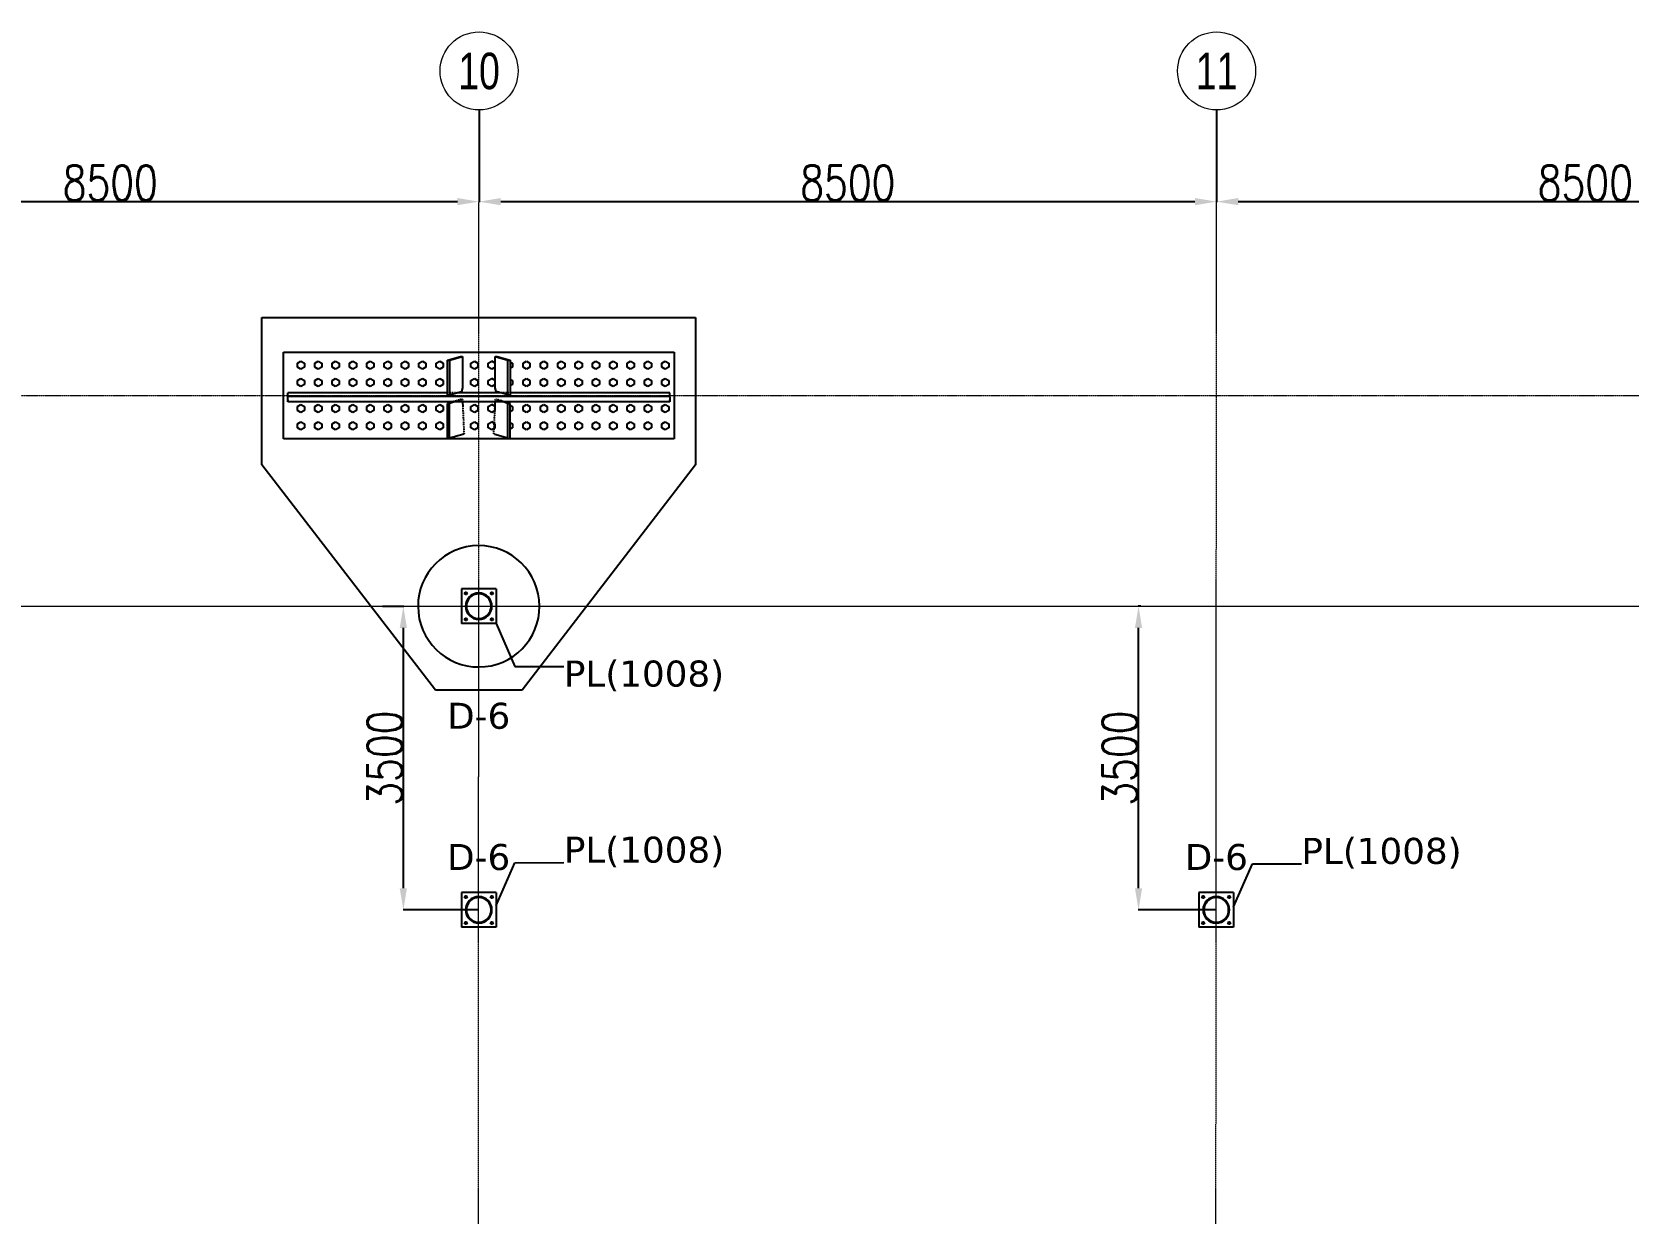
# Model space of a CAD drawing. Header units: millimetres. Extents: x 1541 to 289025, y -12015 to 47026.
# Drawn here: x 226915 to 245311, y 33411 to 47026 of the extents above; entities that cross this region are included whole.
import ezdxf
from ezdxf.enums import TextEntityAlignment as Align

# ---------------------------------------------------------------- set-up
doc = ezdxf.new("R2010")
doc.units = ezdxf.units.MM
doc.header["$LTSCALE"] = 0.1
doc.linetypes.add('DXK_LINE_DOT2', pattern=[3.9198, 1.9599, -1.9599])
doc.linetypes.add('Grid Line', pattern=[3.33375, 1.905, -0.47625, 0.47625, -0.47625])
doc.layers.get('0').update_dxf_attribs({"color": 255})
for name, color, linetype in [('COTAS', 8, 'Continuous'), ('PLATINAS', 5, 'Continuous'), ('TEXTO GENERAL', 3, 'Continuous')]:
    doc.layers.add(name, color=color, linetype=linetype)
doc.layers.add('E_EJES', color=8, linetype='Continuous', lineweight=9)
doc.layers.add('E_EJES-1', color=8, linetype='Grid Line', lineweight=9)
doc.styles.add('CNI_COTAS', font='romans.shx', dxfattribs={"width": 0.8})
doc.styles.add('Swis721 LtCn BT_1', font='swisscl.ttf', dxfattribs={"height": 0.42})
doc.styles.add('TEXTO GENERAL', font='verdana.ttf', dxfattribs={"height": 0.9})
doc.dimstyles.new('1.3', dxfattribs={"dimscale": 0, "dimtxt": 50, "dimasz": 30, "dimexe": 4, "dimexo": 4, "dimgap": 9, "dimtad": 1, "dimdec": 0, "dimzin": 4, "dimdsep": 46, "dimtxsty": 'CNI_COTAS', "dimcen": 0, "dimclrd": 256, "dimclrt": 3, "dimadec": 0, "dimazin": 0, "dimtfac": 1, "dimtdec": 0, "dimtmove": 2, "dimatfit": 0, "dimfxl": 0.05, "dimtolj": 1, "dimtzin": 0, "dimarcsym": 0})
doc.dimstyles.new('1.5', dxfattribs={"dimscale": 0, "dimtxt": 400, "dimasz": 250, "dimexe": 4, "dimexo": 4, "dimgap": 15, "dimtad": 1, "dimdec": 0, "dimzin": 4, "dimdsep": 46, "dimtxsty": 'CNI_COTAS', "dimcen": 0, "dimclrd": 256, "dimclrt": 3, "dimadec": 0, "dimazin": 0, "dimtfac": 1, "dimtdec": 0, "dimtmove": 2, "dimatfit": 0, "dimfxl": 0.05, "dimtolj": 1, "dimtzin": 0, "dimarcsym": 0})

# ---------------------------------------------------------------- blocks, each defined once
blk = doc.blocks.new('Grid - CNI_NOMBRE EJES-372759-_26_00m_LOC COLUMNAS Y MUROS PISO 7')
at = {"layer": 'E_EJES'}
blk.add_circle((0, 0), 0.003, dxfattribs=at)
blk = doc.blocks.new('*D844')
at = {"layer": 'COTAS', "color": 0, "lineweight": -2, "transparency": 16777216}
for p, q in [((223568, 46122), (223568, 45065)), ((232068, 46122), (232068, 45065))]:
    blk.add_line(p, q, dxfattribs=at)
at = {"layer": 'COTAS', "lineweight": -2, "transparency": 16777216}
blk.add_line((223818, 45069), (231818, 45069), dxfattribs=at)
at = {"layer": 'COTAS', "transparency": 16777216}
for points in [[(223818, 45111), (223818, 45028), (223568, 45069)], [(231818, 45111), (231818, 45028), (232068, 45069)]]:
    blk.add_solid(points, dxfattribs=at)
at = {"layer": 'Defpoints', "color": 0, "transparency": 16777216}
for p in [(223568, 46126), (232068, 46126), (232068, 45069)]:
    blk.add_point(p, dxfattribs=at)
at = {"layer": 'COTAS', "color": 3, "transparency": 16777216, "insert": (227818, 45284), "char_height": 400, "attachment_point": 5, "style": 'CNI_COTAS'}
blk.add_mtext('\\A1;8500', dxfattribs=at)
blk = doc.blocks.new('*D845')
at = {"layer": 'COTAS', "color": 0, "lineweight": -2, "transparency": 16777216}
for p, q in [((232068, 46122), (232068, 45065)), ((240568, 46122), (240568, 45065))]:
    blk.add_line(p, q, dxfattribs=at)
at = {"layer": 'COTAS', "lineweight": -2, "transparency": 16777216}
blk.add_line((232318, 45069), (240318, 45069), dxfattribs=at)
at = {"layer": 'COTAS', "transparency": 16777216}
for points in [[(232318, 45111), (232318, 45028), (232068, 45069)], [(240318, 45111), (240318, 45028), (240568, 45069)]]:
    blk.add_solid(points, dxfattribs=at)
at = {"layer": 'Defpoints', "color": 0, "transparency": 16777216}
for p in [(232068, 46126), (240568, 46126), (240568, 45069)]:
    blk.add_point(p, dxfattribs=at)
at = {"layer": 'COTAS', "color": 3, "transparency": 16777216, "insert": (236318, 45284), "char_height": 400, "attachment_point": 5, "style": 'CNI_COTAS'}
blk.add_mtext('\\A1;8500', dxfattribs=at)
blk = doc.blocks.new('*D846')
at = {"layer": 'COTAS', "color": 0, "lineweight": -2, "transparency": 16777216}
for p, q in [((240568, 46122), (240568, 45065)), ((249068, 46117), (249068, 45065))]:
    blk.add_line(p, q, dxfattribs=at)
at = {"layer": 'COTAS', "lineweight": -2, "transparency": 16777216}
blk.add_line((240818, 45069), (248818, 45069), dxfattribs=at)
at = {"layer": 'COTAS', "transparency": 16777216}
for points in [[(240818, 45111), (240818, 45028), (240568, 45069)], [(248818, 45111), (248818, 45028), (249068, 45069)]]:
    blk.add_solid(points, dxfattribs=at)
at = {"layer": 'Defpoints', "color": 0, "transparency": 16777216}
for p in [(240568, 46126), (249068, 46121), (249068, 45069)]:
    blk.add_point(p, dxfattribs=at)
at = {"layer": 'COTAS', "color": 3, "transparency": 16777216, "insert": (244818, 45284), "char_height": 400, "attachment_point": 5, "style": 'CNI_COTAS'}
blk.add_mtext('\\A1;8500', dxfattribs=at)
blk = doc.blocks.new('*D836')
at = {"layer": 'COTAS', "color": 0, "lineweight": -2, "transparency": 16777216}
for p, q in [((230955, 40405), (231200, 40405)), ((231488, 36905), (231192, 36905))]:
    blk.add_line(p, q, dxfattribs=at)
at = {"layer": 'COTAS', "lineweight": -2, "transparency": 16777216}
blk.add_line((231196, 37155), (231196, 40155), dxfattribs=at)
at = {"layer": 'COTAS', "transparency": 16777216}
for points in [[(231154, 40155), (231237, 40155), (231196, 40405)], [(231154, 37155), (231237, 37155), (231196, 36905)]]:
    blk.add_solid(points, dxfattribs=at)
at = {"layer": 'Defpoints', "color": 0, "transparency": 16777216}
for p in [(230951, 40405), (231196, 40405), (231492, 36905)]:
    blk.add_point(p, dxfattribs=at)
at = {"layer": 'COTAS', "color": 3, "transparency": 16777216, "insert": (230981, 38655), "char_height": 400, "attachment_point": 5, "rotation": 90, "style": 'CNI_COTAS'}
blk.add_mtext('\\A1;3500', dxfattribs=at)
blk = doc.blocks.new('*D860')
at = {"layer": 'COTAS', "color": 0, "lineweight": -2, "transparency": 16777216}
for p, q in [((239696, 40405), (239665, 40405)), ((239696, 36905), (239665, 36905))]:
    blk.add_line(p, q, dxfattribs=at)
at = {"layer": 'COTAS', "lineweight": -2, "transparency": 16777216}
blk.add_line((239669, 37155), (239669, 40155), dxfattribs=at)
at = {"layer": 'COTAS', "transparency": 16777216}
for points in [[(239627, 40155), (239710, 40155), (239669, 40405)], [(239627, 37155), (239710, 37155), (239669, 36905)]]:
    blk.add_solid(points, dxfattribs=at)
at = {"layer": 'Defpoints', "color": 0, "transparency": 16777216}
for p in [(239669, 40405), (239700, 40405), (239700, 36905)]:
    blk.add_point(p, dxfattribs=at)
at = {"layer": 'COTAS', "color": 3, "transparency": 16777216, "insert": (239454, 38655), "char_height": 400, "attachment_point": 5, "rotation": 90, "style": 'CNI_COTAS'}
blk.add_mtext('\\A1;3500', dxfattribs=at)

msp = doc.modelspace()

# ---------------------------------------------------------------- linework, layer by layer
at = {"color": 8, "linetype": 'Continuous'}
for p, q in [((229565.1, 42035.4), (229565.1, 43735.4)), ((229565.1, 43735.4), (234564.7, 43735.4)), ((234564.7, 43735.4), (234564.7, 42035.4)), ((229815.1, 42335.4), (229815.1, 43335.4)), ((229815.1, 43335.4), (234315.1, 43335.4)), ((229975.1, 43208.5), (230015.1, 43231.6)), ((230015.1, 43231.6), (230055.1, 43208.5)), ((230175.1, 43208.5), (230215.1, 43231.6)), ((230215.1, 43231.6), (230255.1, 43208.5)), ((230375.1, 43208.5), (230415.1, 43231.6)), ((230415.1, 43231.6), (230455.1, 43208.5)), ((230575.1, 43208.5), (230615.1, 43231.6)), ((230615.1, 43231.6), (230655.1, 43208.5)), ((230775.1, 43208.5), (230815.1, 43231.6)), ((230815.1, 43231.6), (230855.1, 43208.5)), ((230975.1, 43208.5), (231015.1, 43231.6)), ((231015.1, 43231.6), (231055.1, 43208.5)), ((231175.1, 43208.5), (231215.1, 43231.6)), ((231215.1, 43231.6), (231255.1, 43208.5)), ((231375.1, 43208.5), (231415.1, 43231.6)), ((231415.1, 43231.6), (231455.1, 43208.5)), ((231575.1, 43208.5), (231615.1, 43231.6)), ((231615.1, 43231.6), (231655.1, 43208.5)), ((231702.8, 43240.3), (231852.9, 43284.1)), ((231702.8, 43240.3), (231728.9, 43240.9)), ((231702.9, 42839.8), (231702.8, 43240.3)), ((231728.9, 43240.9), (231876.8, 43284.1)), ((231728.9, 43240.9), (231729, 42840.5)), ((231852.9, 43284.1), (231876.8, 43284.1)), ((231876.8, 43284.1), (231877.5, 42924.1)), ((231975.1, 43208.5), (232015.1, 43231.6)), ((232015.1, 43231.6), (232055.1, 43208.5)), ((232175.1, 43208.5), (232215.1, 43231.6)), ((232255.1, 43208.5), (232215.1, 43231.6)), ((232252.3, 42924.1), (232253.1, 43284.1)), ((232253.1, 43284.1), (232277, 43284.1)), ((232253.1, 43284.1), (232401, 43240.9)), ((232277, 43284.1), (232427.1, 43240.3)), ((232400.9, 42840.5), (232401, 43240.9)), ((232401, 43240.9), (232427.1, 43240.3)), ((232427.1, 43240.3), (232427, 42839.8)), ((232575.1, 43208.5), (232615.1, 43231.6)), ((232615.1, 43231.6), (232655.1, 43208.5)), ((232775.1, 43208.5), (232815.1, 43231.6)), ((232815.1, 43231.6), (232855.1, 43208.5)), ((232975.1, 43208.5), (233015.1, 43231.6)), ((233015.1, 43231.6), (233055.1, 43208.5)), ((233175.1, 43208.5), (233215.1, 43231.6)), ((233215.1, 43231.6), (233255.1, 43208.5)), ((233375.1, 43208.5), (233415.1, 43231.6)), ((233415.1, 43231.6), (233455.1, 43208.5)), ((233575.1, 43208.5), (233615.1, 43231.6)), ((233615.1, 43231.6), (233655.1, 43208.5)), ((233775.1, 43208.5), (233815.1, 43231.6)), ((233815.1, 43231.6), (233855.1, 43208.5)), ((233975.1, 43208.5), (234015.1, 43231.6)), ((234015.1, 43231.6), (234055.1, 43208.5)), ((234175.1, 43208.5), (234215.1, 43231.6)), ((234215.1, 43231.6), (234255.1, 43208.5)), ((234315.1, 43335.4), (234315.1, 42335.4)), ((229975.1, 43162.3), (229975.1, 43208.5)), ((230015.1, 43139.2), (229975.1, 43162.3)), ((230055.1, 43162.3), (230015.1, 43139.2)), ((230055.1, 43208.5), (230055.1, 43162.3)), ((230175.1, 43162.3), (230175.1, 43208.5)), ((230215.1, 43139.2), (230175.1, 43162.3)), ((230255.1, 43162.3), (230215.1, 43139.2)), ((230255.1, 43208.5), (230255.1, 43162.3)), ((230375.1, 43162.3), (230375.1, 43208.5)), ((230415.1, 43139.2), (230375.1, 43162.3)), ((230455.1, 43162.3), (230415.1, 43139.2)), ((230455.1, 43208.5), (230455.1, 43162.3)), ((230575.1, 43162.3), (230575.1, 43208.5)), ((230615.1, 43139.2), (230575.1, 43162.3)), ((230655.1, 43162.3), (230615.1, 43139.2)), ((230655.1, 43208.5), (230655.1, 43162.3)), ((230775.1, 43162.3), (230775.1, 43208.5)), ((230815.1, 43139.2), (230775.1, 43162.3)), ((230855.1, 43162.3), (230815.1, 43139.2)), ((230855.1, 43208.5), (230855.1, 43162.3)), ((230975.1, 43162.3), (230975.1, 43208.5)), ((231015.1, 43139.2), (230975.1, 43162.3)), ((231055.1, 43162.3), (231015.1, 43139.2)), ((231055.1, 43208.5), (231055.1, 43162.3)), ((231175.1, 43162.3), (231175.1, 43208.5)), ((231215.1, 43139.2), (231175.1, 43162.3)), ((231255.1, 43162.3), (231215.1, 43139.2)), ((231255.1, 43208.5), (231255.1, 43162.3)), ((231375.1, 43162.3), (231375.1, 43208.5)), ((231415.1, 43139.2), (231375.1, 43162.3)), ((231455.1, 43162.3), (231415.1, 43139.2)), ((231455.1, 43208.5), (231455.1, 43162.3)), ((231575.1, 43162.3), (231575.1, 43208.5)), ((231615.1, 43139.2), (231575.1, 43162.3)), ((231655.1, 43162.3), (231615.1, 43139.2)), ((231655.1, 43208.5), (231655.1, 43162.3)), ((231975.1, 43162.3), (231975.1, 43208.5)), ((232015.1, 43139.2), (231975.1, 43162.3)), ((232055.1, 43162.3), (232015.1, 43139.2)), ((232055.1, 43208.5), (232055.1, 43162.3)), ((232175.1, 43162.3), (232175.1, 43208.5)), ((232215.1, 43139.2), (232175.1, 43162.3)), ((232255.1, 43162.3), (232215.1, 43139.2)), ((232255.1, 43162.3), (232255.1, 43208.5)), ((232427.1, 43224.7), (232455.1, 43208.5)), ((232455.1, 43162.3), (232427.1, 43146.1)), ((232455.1, 43208.5), (232455.1, 43162.3)), ((232575.1, 43162.3), (232575.1, 43208.5)), ((232615.1, 43139.2), (232575.1, 43162.3)), ((232655.1, 43162.3), (232615.1, 43139.2)), ((232655.1, 43208.5), (232655.1, 43162.3)), ((232775.1, 43162.3), (232775.1, 43208.5)), ((232815.1, 43139.2), (232775.1, 43162.3)), ((232855.1, 43162.3), (232815.1, 43139.2)), ((232855.1, 43208.5), (232855.1, 43162.3)), ((232975.1, 43162.3), (232975.1, 43208.5)), ((233015.1, 43139.2), (232975.1, 43162.3)), ((233055.1, 43162.3), (233015.1, 43139.2)), ((233055.1, 43208.5), (233055.1, 43162.3)), ((233175.1, 43162.3), (233175.1, 43208.5)), ((233215.1, 43139.2), (233175.1, 43162.3)), ((233255.1, 43162.3), (233215.1, 43139.2)), ((233255.1, 43208.5), (233255.1, 43162.3)), ((233375.1, 43162.3), (233375.1, 43208.5)), ((233415.1, 43139.2), (233375.1, 43162.3)), ((233455.1, 43162.3), (233415.1, 43139.2)), ((233455.1, 43208.5), (233455.1, 43162.3)), ((233575.1, 43162.3), (233575.1, 43208.5)), ((233615.1, 43139.2), (233575.1, 43162.3)), ((233655.1, 43162.3), (233615.1, 43139.2)), ((233655.1, 43208.5), (233655.1, 43162.3)), ((233775.1, 43162.3), (233775.1, 43208.5)), ((233815.1, 43139.2), (233775.1, 43162.3)), ((233855.1, 43162.3), (233815.1, 43139.2)), ((233855.1, 43208.5), (233855.1, 43162.3)), ((233975.1, 43162.3), (233975.1, 43208.5)), ((234015.1, 43139.2), (233975.1, 43162.3)), ((234055.1, 43162.3), (234015.1, 43139.2)), ((234055.1, 43208.5), (234055.1, 43162.3)), ((234175.1, 43162.3), (234175.1, 43208.5)), ((234215.1, 43139.2), (234175.1, 43162.3)), ((234255.1, 43162.3), (234215.1, 43139.2)), ((234255.1, 43208.5), (234255.1, 43162.3)), ((229865.1, 42824.1), (229865.1, 42867.3)), ((231702.9, 42867.3), (229865.1, 42867.3)), ((229975.1, 43008.5), (230015.1, 43031.6)), ((229975.1, 42962.3), (229975.1, 43008.5)), ((230015.1, 42939.2), (229975.1, 42962.3)), ((230015.1, 43031.6), (230055.1, 43008.5)), ((230055.1, 42962.3), (230015.1, 42939.2)), ((230055.1, 43008.5), (230055.1, 42962.3)), ((230175.1, 43008.5), (230215.1, 43031.6)), ((230175.1, 42962.3), (230175.1, 43008.5)), ((230215.1, 42939.2), (230175.1, 42962.3)), ((230215.1, 43031.6), (230255.1, 43008.5)), ((230255.1, 42962.3), (230215.1, 42939.2)), ((230255.1, 43008.5), (230255.1, 42962.3)), ((230375.1, 43008.5), (230415.1, 43031.6)), ((230375.1, 42962.3), (230375.1, 43008.5)), ((230415.1, 42939.2), (230375.1, 42962.3)), ((230415.1, 43031.6), (230455.1, 43008.5)), ((230455.1, 42962.3), (230415.1, 42939.2)), ((230455.1, 43008.5), (230455.1, 42962.3)), ((230575.1, 43008.5), (230615.1, 43031.6)), ((230575.1, 42962.3), (230575.1, 43008.5)), ((230615.1, 42939.2), (230575.1, 42962.3)), ((230615.1, 43031.6), (230655.1, 43008.5)), ((230655.1, 42962.3), (230615.1, 42939.2)), ((230655.1, 43008.5), (230655.1, 42962.3)), ((230775.1, 43008.5), (230815.1, 43031.6)), ((230775.1, 42962.3), (230775.1, 43008.5)), ((230815.1, 42939.2), (230775.1, 42962.3)), ((230815.1, 43031.6), (230855.1, 43008.5)), ((230855.1, 42962.3), (230815.1, 42939.2)), ((230855.1, 43008.5), (230855.1, 42962.3)), ((230975.1, 43008.5), (231015.1, 43031.6)), ((230975.1, 42962.3), (230975.1, 43008.5)), ((231015.1, 42939.2), (230975.1, 42962.3)), ((231015.1, 43031.6), (231055.1, 43008.5)), ((231055.1, 42962.3), (231015.1, 42939.2)), ((231055.1, 43008.5), (231055.1, 42962.3)), ((231175.1, 43008.5), (231215.1, 43031.6)), ((231175.1, 42962.3), (231175.1, 43008.5)), ((231215.1, 42939.2), (231175.1, 42962.3)), ((231215.1, 43031.6), (231255.1, 43008.5)), ((231255.1, 42962.3), (231215.1, 42939.2)), ((231255.1, 43008.5), (231255.1, 42962.3)), ((231375.1, 43008.5), (231415.1, 43031.6)), ((231375.1, 42962.3), (231375.1, 43008.5)), ((231415.1, 42939.2), (231375.1, 42962.3)), ((231415.1, 43031.6), (231455.1, 43008.5)), ((231455.1, 42962.3), (231415.1, 42939.2)), ((231455.1, 43008.5), (231455.1, 42962.3)), ((231575.1, 43008.5), (231615.1, 43031.6)), ((231575.1, 42962.3), (231575.1, 43008.5)), ((231615.1, 42939.2), (231575.1, 42962.3)), ((231615.1, 43031.6), (231655.1, 43008.5)), ((231655.1, 42962.3), (231615.1, 42939.2)), ((231655.1, 43008.5), (231655.1, 42962.3)), ((231729, 42840.5), (231866.1, 42880.7)), ((232309.5, 42867.3), (231820.4, 42867.3)), ((231877.5, 42924.1), (231866.1, 42880.7)), ((231975.1, 43008.5), (232015.1, 43031.6)), ((231975.1, 42962.3), (231975.1, 43008.5)), ((232015.1, 42939.2), (231975.1, 42962.3)), ((232015.1, 43031.6), (232055.1, 43008.5)), ((232055.1, 42962.3), (232015.1, 42939.2)), ((232055.1, 43008.5), (232055.1, 42962.3)), ((232175.1, 43008.5), (232215.1, 43031.6)), ((232175.1, 42962.3), (232175.1, 43008.5)), ((232215.1, 42939.2), (232175.1, 42962.3)), ((232255.1, 43008.5), (232215.1, 43031.6)), ((232255.1, 42962.3), (232215.1, 42939.2)), ((232263.8, 42880.7), (232252.3, 42924.1)), ((232255.1, 42962.3), (232255.1, 43008.5)), ((232400.9, 42840.5), (232263.8, 42880.7)), ((232427, 43024.7), (232455.1, 43008.5)), ((232455.1, 42962.3), (232427, 42946.1)), ((234265.1, 42867.3), (232427, 42867.3)), ((232455.1, 43008.5), (232455.1, 42962.3)), ((232575.1, 43008.5), (232615.1, 43031.6)), ((232575.1, 42962.3), (232575.1, 43008.5)), ((232615.1, 42939.2), (232575.1, 42962.3)), ((232615.1, 43031.6), (232655.1, 43008.5)), ((232655.1, 42962.3), (232615.1, 42939.2)), ((232655.1, 43008.5), (232655.1, 42962.3)), ((232775.1, 43008.5), (232815.1, 43031.6)), ((232775.1, 42962.3), (232775.1, 43008.5)), ((232815.1, 42939.2), (232775.1, 42962.3)), ((232815.1, 43031.6), (232855.1, 43008.5)), ((232855.1, 42962.3), (232815.1, 42939.2)), ((232855.1, 43008.5), (232855.1, 42962.3)), ((232975.1, 43008.5), (233015.1, 43031.6)), ((232975.1, 42962.3), (232975.1, 43008.5)), ((233015.1, 42939.2), (232975.1, 42962.3)), ((233015.1, 43031.6), (233055.1, 43008.5)), ((233055.1, 42962.3), (233015.1, 42939.2)), ((233055.1, 43008.5), (233055.1, 42962.3)), ((233175.1, 43008.5), (233215.1, 43031.6)), ((233175.1, 42962.3), (233175.1, 43008.5)), ((233215.1, 42939.2), (233175.1, 42962.3)), ((233215.1, 43031.6), (233255.1, 43008.5)), ((233255.1, 42962.3), (233215.1, 42939.2)), ((233255.1, 43008.5), (233255.1, 42962.3)), ((233375.1, 43008.5), (233415.1, 43031.6)), ((233375.1, 42962.3), (233375.1, 43008.5)), ((233415.1, 42939.2), (233375.1, 42962.3)), ((233415.1, 43031.6), (233455.1, 43008.5)), ((233455.1, 42962.3), (233415.1, 42939.2)), ((233455.1, 43008.5), (233455.1, 42962.3)), ((233575.1, 43008.5), (233615.1, 43031.6)), ((233575.1, 42962.3), (233575.1, 43008.5)), ((233615.1, 42939.2), (233575.1, 42962.3)), ((233615.1, 43031.6), (233655.1, 43008.5)), ((233655.1, 42962.3), (233615.1, 42939.2)), ((233655.1, 43008.5), (233655.1, 42962.3)), ((233775.1, 43008.5), (233815.1, 43031.6)), ((233775.1, 42962.3), (233775.1, 43008.5)), ((233815.1, 42939.2), (233775.1, 42962.3)), ((233815.1, 43031.6), (233855.1, 43008.5)), ((233855.1, 42962.3), (233815.1, 42939.2)), ((233855.1, 43008.5), (233855.1, 42962.3)), ((233975.1, 43008.5), (234015.1, 43031.6)), ((233975.1, 42962.3), (233975.1, 43008.5)), ((234015.1, 42939.2), (233975.1, 42962.3)), ((234015.1, 43031.6), (234055.1, 43008.5)), ((234055.1, 42962.3), (234015.1, 42939.2)), ((234055.1, 43008.5), (234055.1, 42962.3)), ((234175.1, 43008.5), (234215.1, 43031.6)), ((234175.1, 42962.3), (234175.1, 43008.5)), ((234215.1, 42939.2), (234175.1, 42962.3)), ((234215.1, 43031.6), (234255.1, 43008.5)), ((234255.1, 42962.3), (234215.1, 42939.2)), ((234255.1, 43008.5), (234255.1, 42962.3)), ((234265.1, 42824.1), (234265.1, 42867.3)), ((229865.1, 42813.7), (229865.1, 42824.1)), ((234265.1, 42824.1), (229865.1, 42824.1)), ((229865.1, 42760.3), (229865.1, 42813.7)), ((229867.5, 42759.9), (229865.1, 42813.7)), ((229867.5, 42759.9), (229865.1, 42760.3)), ((234262.8, 42759.9), (229867.5, 42759.9)), ((229975.1, 42708.5), (230015.1, 42731.6)), ((229975.1, 42662.3), (229975.1, 42708.5)), ((230015.1, 42731.6), (230055.1, 42708.5)), ((230055.1, 42708.5), (230055.1, 42662.3)), ((230175.1, 42708.5), (230215.1, 42731.6)), ((230175.1, 42662.3), (230175.1, 42708.5)), ((230215.1, 42731.6), (230255.1, 42708.5)), ((230255.1, 42708.5), (230255.1, 42662.3)), ((230375.1, 42708.5), (230415.1, 42731.6)), ((230375.1, 42662.3), (230375.1, 42708.5)), ((230415.1, 42731.6), (230455.1, 42708.5)), ((230455.1, 42708.5), (230455.1, 42662.3)), ((230575.1, 42708.5), (230615.1, 42731.6)), ((230575.1, 42662.3), (230575.1, 42708.5)), ((230615.1, 42731.6), (230655.1, 42708.5)), ((230655.1, 42708.5), (230655.1, 42662.3)), ((230775.1, 42708.5), (230815.1, 42731.6)), ((230775.1, 42662.3), (230775.1, 42708.5)), ((230815.1, 42731.6), (230855.1, 42708.5)), ((230855.1, 42708.5), (230855.1, 42662.3)), ((230975.1, 42708.5), (231015.1, 42731.6)), ((230975.1, 42662.3), (230975.1, 42708.5)), ((231015.1, 42731.6), (231055.1, 42708.5)), ((231055.1, 42708.5), (231055.1, 42662.3)), ((231175.1, 42708.5), (231215.1, 42731.6)), ((231175.1, 42662.3), (231175.1, 42708.5)), ((231215.1, 42731.6), (231255.1, 42708.5)), ((231255.1, 42708.5), (231255.1, 42662.3)), ((231375.1, 42708.5), (231415.1, 42731.6)), ((231375.1, 42662.3), (231375.1, 42708.5)), ((231415.1, 42731.6), (231455.1, 42708.5)), ((231455.1, 42708.5), (231455.1, 42662.3)), ((231575.1, 42708.5), (231615.1, 42731.6)), ((231575.1, 42662.3), (231575.1, 42708.5)), ((231615.1, 42731.6), (231655.1, 42708.5)), ((231655.1, 42708.5), (231655.1, 42662.3)), ((231729, 42840.5), (231702.9, 42839.8)), ((231761.5, 42759.9), (231702.9, 42742.4)), ((231702.9, 42742.4), (231729, 42743)), ((231702.9, 42340.9), (231702.9, 42742.4)), ((231785.4, 42759.9), (231729, 42743)), ((231729, 42341.5), (231729, 42743)), ((231878.1, 42759.9), (231880.8, 42702.2)), ((231975.1, 42708.5), (232015.1, 42731.6)), ((231975.1, 42662.3), (231975.1, 42708.5)), ((232015.1, 42731.6), (232055.1, 42708.5)), ((232055.1, 42708.5), (232055.1, 42662.3)), ((232175.1, 42708.5), (232215.1, 42731.6)), ((232175.1, 42662.3), (232175.1, 42708.5)), ((232255.1, 42708.5), (232215.1, 42731.6)), ((232251.8, 42759.9), (232249.1, 42702.2)), ((232255.1, 42662.3), (232255.1, 42708.5)), ((232400.8, 42743), (232344.5, 42759.9)), ((232427, 42742.4), (232368.4, 42759.9)), ((232400.8, 42341.5), (232400.8, 42743)), ((232400.8, 42743), (232427, 42742.4)), ((232427, 42839.8), (232400.9, 42840.5)), ((232427, 42340.9), (232427, 42742.4)), ((232427, 42724.8), (232455.1, 42708.5)), ((232455.1, 42708.5), (232455.1, 42662.3)), ((232575.1, 42708.5), (232615.1, 42731.6)), ((232575.1, 42662.3), (232575.1, 42708.5)), ((232615.1, 42731.6), (232655.1, 42708.5)), ((232655.1, 42708.5), (232655.1, 42662.3)), ((232775.1, 42708.5), (232815.1, 42731.6)), ((232775.1, 42662.3), (232775.1, 42708.5)), ((232815.1, 42731.6), (232855.1, 42708.5)), ((232855.1, 42708.5), (232855.1, 42662.3)), ((232975.1, 42708.5), (233015.1, 42731.6)), ((232975.1, 42662.3), (232975.1, 42708.5)), ((233015.1, 42731.6), (233055.1, 42708.5)), ((233055.1, 42708.5), (233055.1, 42662.3)), ((233175.1, 42708.5), (233215.1, 42731.6)), ((233175.1, 42662.3), (233175.1, 42708.5)), ((233215.1, 42731.6), (233255.1, 42708.5)), ((233255.1, 42708.5), (233255.1, 42662.3)), ((233375.1, 42708.5), (233415.1, 42731.6)), ((233375.1, 42662.3), (233375.1, 42708.5)), ((233415.1, 42731.6), (233455.1, 42708.5)), ((233455.1, 42708.5), (233455.1, 42662.3)), ((233575.1, 42708.5), (233615.1, 42731.6)), ((233575.1, 42662.3), (233575.1, 42708.5)), ((233615.1, 42731.6), (233655.1, 42708.5)), ((233655.1, 42708.5), (233655.1, 42662.3)), ((233775.1, 42708.5), (233815.1, 42731.6)), ((233775.1, 42662.3), (233775.1, 42708.5)), ((233815.1, 42731.6), (233855.1, 42708.5)), ((233855.1, 42708.5), (233855.1, 42662.3)), ((233975.1, 42708.5), (234015.1, 42731.6)), ((233975.1, 42662.3), (233975.1, 42708.5)), ((234015.1, 42731.6), (234055.1, 42708.5)), ((234055.1, 42708.5), (234055.1, 42662.3)), ((234175.1, 42708.5), (234215.1, 42731.6)), ((234175.1, 42662.3), (234175.1, 42708.5)), ((234215.1, 42731.6), (234255.1, 42708.5)), ((234255.1, 42708.5), (234255.1, 42662.3)), ((234265.1, 42813.7), (234262.8, 42759.9)), ((234265.1, 42760.3), (234262.8, 42759.9)), ((234265.1, 42813.7), (234265.1, 42824.1)), ((234265.1, 42813.7), (234265.1, 42760.3)), ((230015.1, 42639.2), (229975.1, 42662.3)), ((229975.1, 42508.5), (230015.1, 42531.6)), ((229975.1, 42462.3), (229975.1, 42508.5)), ((230055.1, 42662.3), (230015.1, 42639.2)), ((230015.1, 42531.6), (230055.1, 42508.5)), ((230055.1, 42508.5), (230055.1, 42462.3)), ((230215.1, 42639.2), (230175.1, 42662.3)), ((230175.1, 42508.5), (230215.1, 42531.6)), ((230175.1, 42462.3), (230175.1, 42508.5)), ((230255.1, 42662.3), (230215.1, 42639.2)), ((230215.1, 42531.6), (230255.1, 42508.5)), ((230255.1, 42508.5), (230255.1, 42462.3)), ((230415.1, 42639.2), (230375.1, 42662.3)), ((230375.1, 42508.5), (230415.1, 42531.6)), ((230375.1, 42462.3), (230375.1, 42508.5)), ((230455.1, 42662.3), (230415.1, 42639.2)), ((230415.1, 42531.6), (230455.1, 42508.5)), ((230455.1, 42508.5), (230455.1, 42462.3)), ((230615.1, 42639.2), (230575.1, 42662.3)), ((230575.1, 42508.5), (230615.1, 42531.6)), ((230575.1, 42462.3), (230575.1, 42508.5)), ((230655.1, 42662.3), (230615.1, 42639.2)), ((230615.1, 42531.6), (230655.1, 42508.5)), ((230655.1, 42508.5), (230655.1, 42462.3)), ((230815.1, 42639.2), (230775.1, 42662.3)), ((230775.1, 42508.5), (230815.1, 42531.6)), ((230775.1, 42462.3), (230775.1, 42508.5)), ((230855.1, 42662.3), (230815.1, 42639.2)), ((230815.1, 42531.6), (230855.1, 42508.5)), ((230855.1, 42508.5), (230855.1, 42462.3)), ((231015.1, 42639.2), (230975.1, 42662.3)), ((230975.1, 42508.5), (231015.1, 42531.6)), ((230975.1, 42462.3), (230975.1, 42508.5)), ((231055.1, 42662.3), (231015.1, 42639.2)), ((231015.1, 42531.6), (231055.1, 42508.5)), ((231055.1, 42508.5), (231055.1, 42462.3)), ((231215.1, 42639.2), (231175.1, 42662.3)), ((231175.1, 42508.5), (231215.1, 42531.6)), ((231175.1, 42462.3), (231175.1, 42508.5)), ((231255.1, 42662.3), (231215.1, 42639.2)), ((231215.1, 42531.6), (231255.1, 42508.5)), ((231255.1, 42508.5), (231255.1, 42462.3)), ((231415.1, 42639.2), (231375.1, 42662.3)), ((231375.1, 42508.5), (231415.1, 42531.6)), ((231375.1, 42462.3), (231375.1, 42508.5)), ((231455.1, 42662.3), (231415.1, 42639.2)), ((231415.1, 42531.6), (231455.1, 42508.5)), ((231455.1, 42508.5), (231455.1, 42462.3)), ((231615.1, 42639.2), (231575.1, 42662.3)), ((231575.1, 42508.5), (231615.1, 42531.6)), ((231575.1, 42462.3), (231575.1, 42508.5)), ((231655.1, 42662.3), (231615.1, 42639.2)), ((231615.1, 42531.6), (231655.1, 42508.5)), ((231655.1, 42508.5), (231655.1, 42462.3)), ((232015.1, 42639.2), (231975.1, 42662.3)), ((231975.1, 42508.5), (232015.1, 42531.6)), ((231975.1, 42462.3), (231975.1, 42508.5)), ((232055.1, 42662.3), (232015.1, 42639.2)), ((232015.1, 42531.6), (232055.1, 42508.5)), ((232055.1, 42508.5), (232055.1, 42462.3)), ((232215.1, 42639.2), (232175.1, 42662.3)), ((232175.1, 42508.5), (232215.1, 42531.6)), ((232175.1, 42462.3), (232175.1, 42508.5)), ((232255.1, 42662.3), (232215.1, 42639.2)), ((232255.1, 42508.5), (232215.1, 42531.6)), ((232255.1, 42462.3), (232255.1, 42508.5)), ((232455.1, 42662.3), (232427, 42646)), ((232427, 42524.8), (232455.1, 42508.5)), ((232455.1, 42508.5), (232455.1, 42462.3)), ((232615.1, 42639.2), (232575.1, 42662.3)), ((232575.1, 42508.5), (232615.1, 42531.6)), ((232575.1, 42462.3), (232575.1, 42508.5)), ((232655.1, 42662.3), (232615.1, 42639.2)), ((232615.1, 42531.6), (232655.1, 42508.5)), ((232655.1, 42508.5), (232655.1, 42462.3)), ((232815.1, 42639.2), (232775.1, 42662.3)), ((232775.1, 42508.5), (232815.1, 42531.6)), ((232775.1, 42462.3), (232775.1, 42508.5)), ((232855.1, 42662.3), (232815.1, 42639.2)), ((232815.1, 42531.6), (232855.1, 42508.5)), ((232855.1, 42508.5), (232855.1, 42462.3)), ((233015.1, 42639.2), (232975.1, 42662.3)), ((232975.1, 42508.5), (233015.1, 42531.6)), ((232975.1, 42462.3), (232975.1, 42508.5)), ((233055.1, 42662.3), (233015.1, 42639.2)), ((233015.1, 42531.6), (233055.1, 42508.5)), ((233055.1, 42508.5), (233055.1, 42462.3)), ((233215.1, 42639.2), (233175.1, 42662.3)), ((233175.1, 42508.5), (233215.1, 42531.6)), ((233175.1, 42462.3), (233175.1, 42508.5)), ((233255.1, 42662.3), (233215.1, 42639.2)), ((233215.1, 42531.6), (233255.1, 42508.5)), ((233255.1, 42508.5), (233255.1, 42462.3)), ((233415.1, 42639.2), (233375.1, 42662.3)), ((233375.1, 42508.5), (233415.1, 42531.6)), ((233375.1, 42462.3), (233375.1, 42508.5)), ((233455.1, 42662.3), (233415.1, 42639.2)), ((233415.1, 42531.6), (233455.1, 42508.5)), ((233455.1, 42508.5), (233455.1, 42462.3)), ((233615.1, 42639.2), (233575.1, 42662.3)), ((233575.1, 42508.5), (233615.1, 42531.6)), ((233575.1, 42462.3), (233575.1, 42508.5)), ((233655.1, 42662.3), (233615.1, 42639.2)), ((233615.1, 42531.6), (233655.1, 42508.5)), ((233655.1, 42508.5), (233655.1, 42462.3)), ((233815.1, 42639.2), (233775.1, 42662.3)), ((233775.1, 42508.5), (233815.1, 42531.6)), ((233775.1, 42462.3), (233775.1, 42508.5)), ((233855.1, 42662.3), (233815.1, 42639.2)), ((233815.1, 42531.6), (233855.1, 42508.5)), ((233855.1, 42508.5), (233855.1, 42462.3)), ((234015.1, 42639.2), (233975.1, 42662.3)), ((233975.1, 42508.5), (234015.1, 42531.6)), ((233975.1, 42462.3), (233975.1, 42508.5)), ((234055.1, 42662.3), (234015.1, 42639.2)), ((234015.1, 42531.6), (234055.1, 42508.5)), ((234055.1, 42508.5), (234055.1, 42462.3)), ((234215.1, 42639.2), (234175.1, 42662.3)), ((234175.1, 42508.5), (234215.1, 42531.6)), ((234175.1, 42462.3), (234175.1, 42508.5)), ((234255.1, 42662.3), (234215.1, 42639.2)), ((234215.1, 42531.6), (234255.1, 42508.5)), ((234255.1, 42508.5), (234255.1, 42462.3)), ((234315.1, 42335.4), (229815.1, 42335.4)), ((230015.1, 42439.2), (229975.1, 42462.3)), ((230055.1, 42462.3), (230015.1, 42439.2)), ((230215.1, 42439.2), (230175.1, 42462.3)), ((230255.1, 42462.3), (230215.1, 42439.2)), ((230415.1, 42439.2), (230375.1, 42462.3)), ((230455.1, 42462.3), (230415.1, 42439.2)), ((230615.1, 42439.2), (230575.1, 42462.3)), ((230655.1, 42462.3), (230615.1, 42439.2)), ((230815.1, 42439.2), (230775.1, 42462.3)), ((230855.1, 42462.3), (230815.1, 42439.2)), ((231015.1, 42439.2), (230975.1, 42462.3)), ((231055.1, 42462.3), (231015.1, 42439.2)), ((231215.1, 42439.2), (231175.1, 42462.3)), ((231255.1, 42462.3), (231215.1, 42439.2)), ((231415.1, 42439.2), (231375.1, 42462.3)), ((231455.1, 42462.3), (231415.1, 42439.2)), ((231615.1, 42439.2), (231575.1, 42462.3)), ((231655.1, 42462.3), (231615.1, 42439.2)), ((231702.9, 42340.9), (231729, 42341.5)), ((231880.8, 42386.9), (231729, 42341.5)), ((232015.1, 42439.2), (231975.1, 42462.3)), ((232055.1, 42462.3), (232015.1, 42439.2)), ((232215.1, 42439.2), (232175.1, 42462.3)), ((232255.1, 42462.3), (232215.1, 42439.2)), ((232400.8, 42341.5), (232249.1, 42386.9)), ((232400.8, 42341.5), (232427, 42340.9)), ((232455.1, 42462.3), (232427, 42446)), ((232615.1, 42439.2), (232575.1, 42462.3)), ((232655.1, 42462.3), (232615.1, 42439.2)), ((232815.1, 42439.2), (232775.1, 42462.3)), ((232855.1, 42462.3), (232815.1, 42439.2)), ((233015.1, 42439.2), (232975.1, 42462.3)), ((233055.1, 42462.3), (233015.1, 42439.2)), ((233215.1, 42439.2), (233175.1, 42462.3)), ((233255.1, 42462.3), (233215.1, 42439.2)), ((233415.1, 42439.2), (233375.1, 42462.3)), ((233455.1, 42462.3), (233415.1, 42439.2)), ((233615.1, 42439.2), (233575.1, 42462.3)), ((233655.1, 42462.3), (233615.1, 42439.2)), ((233815.1, 42439.2), (233775.1, 42462.3)), ((233855.1, 42462.3), (233815.1, 42439.2)), ((234015.1, 42439.2), (233975.1, 42462.3)), ((234055.1, 42462.3), (234015.1, 42439.2)), ((234215.1, 42439.2), (234175.1, 42462.3)), ((234255.1, 42462.3), (234215.1, 42439.2)), ((231564.9, 39438.4), (229565.1, 42035.4)), ((234564.7, 42035.4), (232564.9, 39438.4)), ((231899.4, 40555.4), (231907.1, 40568.9)), ((231907.1, 40541.9), (231899.4, 40555.4)), ((231907.1, 40568.9), (231922.7, 40568.9)), ((231922.7, 40541.9), (231907.1, 40541.9)), ((231922.7, 40568.9), (231930.5, 40555.4)), ((231930.5, 40555.4), (231922.7, 40541.9)), ((231899.4, 40255.4), (231907.1, 40268.9)), ((231907.1, 40241.9), (231899.4, 40255.4)), ((231907.1, 40268.9), (231922.7, 40268.9)), ((231922.7, 40241.9), (231907.1, 40241.9)), ((231922.7, 40268.9), (231930.5, 40255.4)), ((231930.5, 40255.4), (231922.7, 40241.9)), ((232199.4, 40255.4), (232207.1, 40268.9)), ((232207.1, 40241.9), (232199.4, 40255.4)), ((232207.1, 40268.9), (232222.7, 40268.9)), ((232222.7, 40241.9), (232207.1, 40241.9)), ((232222.7, 40268.9), (232230.5, 40255.4)), ((232230.5, 40255.4), (232222.7, 40241.9)), ((232564.9, 39438.4), (231564.9, 39438.4))]:
    msp.add_line(p, q, dxfattribs=at)
at = {"color": 8, "linetype": 'DXK_LINE_DOT2'}
for p, q in [((229815.1, 42335.4), (229815.1, 43335.4)), ((229815.1, 43335.4), (234315.1, 43335.4)), ((234315.1, 43335.4), (234315.1, 42335.4)), ((231820.4, 42867.3), (231702.9, 42867.3)), ((232427, 42867.3), (232309.5, 42867.3)), ((231852.9, 42787.2), (231761.5, 42759.9)), ((231876.9, 42787.2), (231785.4, 42759.9)), ((231876.9, 42787.2), (231852.9, 42787.2)), ((231876.9, 42787.2), (231878.1, 42759.9)), ((231880.8, 42702.2), (231895.1, 42391.2)), ((232249.1, 42702.2), (232234.8, 42391.2)), ((232253, 42787.2), (232251.8, 42759.9)), ((232277, 42787.2), (232253, 42787.2)), ((232344.5, 42759.9), (232253, 42787.2)), ((232368.4, 42759.9), (232277, 42787.2)), ((234315.1, 42335.4), (229815.1, 42335.4)), ((231895.1, 42391.2), (231880.8, 42386.9)), ((232249.1, 42386.9), (232234.8, 42391.2))]:
    msp.add_line(p, q, dxfattribs=at)
at = {"color": 7, "linetype": 'Continuous'}
for p, q in [((232199.4, 40555.4), (232207.1, 40568.9)), ((232207.1, 40541.9), (232199.4, 40555.4)), ((232207.1, 40568.9), (232222.7, 40568.9)), ((232222.7, 40541.9), (232207.1, 40541.9)), ((232222.7, 40568.9), (232230.5, 40555.4)), ((232230.5, 40555.4), (232222.7, 40541.9)), ((231899.4, 37055.3), (231907.1, 37068.8)), ((231907.1, 37041.8), (231899.4, 37055.3)), ((231907.1, 37068.8), (231922.7, 37068.8)), ((231922.7, 37041.8), (231907.1, 37041.8)), ((231922.7, 37068.8), (231930.5, 37055.3)), ((231930.5, 37055.3), (231922.7, 37041.8)), ((232199.4, 37055.3), (232207.1, 37068.8)), ((232207.1, 37041.8), (232199.4, 37055.3)), ((232207.1, 37068.8), (232222.7, 37068.8)), ((232222.7, 37041.8), (232207.1, 37041.8)), ((232222.7, 37068.8), (232230.5, 37055.3)), ((232230.5, 37055.3), (232222.7, 37041.8)), ((240399.4, 37055.3), (240407.1, 37068.8)), ((240407.1, 37041.8), (240399.4, 37055.3)), ((240407.1, 37068.8), (240422.7, 37068.8)), ((240422.7, 37041.8), (240407.1, 37041.8)), ((240422.7, 37068.8), (240430.5, 37055.3)), ((240430.5, 37055.3), (240422.7, 37041.8)), ((240699.4, 37055.3), (240707.1, 37068.8)), ((240707.1, 37041.8), (240699.4, 37055.3)), ((240707.1, 37068.8), (240722.7, 37068.8)), ((240722.7, 37041.8), (240707.1, 37041.8)), ((240722.7, 37068.8), (240730.5, 37055.3)), ((240730.5, 37055.3), (240722.7, 37041.8)), ((231899.4, 36755.3), (231907.1, 36768.8)), ((231907.1, 36741.8), (231899.4, 36755.3)), ((231907.1, 36768.8), (231922.7, 36768.8)), ((231922.7, 36741.8), (231907.1, 36741.8)), ((231922.7, 36768.8), (231930.5, 36755.3)), ((231930.5, 36755.3), (231922.7, 36741.8)), ((232199.4, 36755.3), (232207.1, 36768.8)), ((232207.1, 36741.8), (232199.4, 36755.3)), ((232207.1, 36768.8), (232222.7, 36768.8)), ((232222.7, 36741.8), (232207.1, 36741.8)), ((232222.7, 36768.8), (232230.5, 36755.3)), ((232230.5, 36755.3), (232222.7, 36741.8)), ((240399.4, 36755.3), (240407.1, 36768.8)), ((240407.1, 36741.8), (240399.4, 36755.3)), ((240407.1, 36768.8), (240422.7, 36768.8)), ((240422.7, 36741.8), (240407.1, 36741.8)), ((240422.7, 36768.8), (240430.5, 36755.3)), ((240430.5, 36755.3), (240422.7, 36741.8)), ((240699.4, 36755.3), (240707.1, 36768.8)), ((240707.1, 36741.8), (240699.4, 36755.3)), ((240707.1, 36768.8), (240722.7, 36768.8)), ((240722.7, 36741.8), (240707.1, 36741.8)), ((240722.7, 36768.8), (240730.5, 36755.3)), ((240730.5, 36755.3), (240722.7, 36741.8))]:
    msp.add_line(p, q, dxfattribs=at)
at = {"color": 8, "linetype": 'Continuous'}
for start, end in [(6, 186), (186, 6)]:
    msp.add_arc((232064.9, 40405.4), 700, start, end, dxfattribs=at)
at = {"color": 2, "linetype": 'Continuous'}
for centre, radius, start, end in [((232064.9, 40405.4), 152.5, 11.25, 191.25), ((232064.9, 40405.4), 142.5, 348.75, 168.75), ((232064.9, 40405.4), 152.5, 191.25, 11.25), ((232064.9, 40405.4), 142.5, 168.75, 348.75), ((232064.9, 36905.3), 152.5, 11.25, 191.25), ((232064.9, 36905.3), 142.5, 348.75, 168.75), ((240564.9, 36905.3), 152.5, 11.25, 191.25), ((240564.9, 36905.3), 142.5, 348.75, 168.75), ((232064.9, 36905.3), 152.5, 191.25, 11.25), ((232064.9, 36905.3), 142.5, 168.75, 348.75), ((240564.9, 36905.3), 152.5, 191.25, 11.25), ((240564.9, 36905.3), 142.5, 168.75, 348.75)]:
    msp.add_arc(centre, radius, start, end, dxfattribs=at)
at = {"layer": 'COTAS'}
for p, q in [((232064.9, 36905.3), (231199.7, 36905.3)), ((240564.9, 36905.3), (239699.7, 36905.3))]:
    msp.add_line(p, q, dxfattribs=at)
at = {"layer": 'E_EJES-1'}
for p, q in [((232047.3, 9907.2), (232068.3, 46125.6)), ((240547.3, 9907.2), (240568.3, 46125.6)), ((189723.6, 42835.4), (288125.4, 42835.4)), ((189723.6, 40405.4), (288125.4, 40405.4)), ((195603.6, 40405.4), (285315.9, 40405.4))]:
    msp.add_line(p, q, dxfattribs=at)
at = {"layer": 'PLATINAS'}
for p, q in [((232264.9, 40605.4), (231864.9, 40605.4)), ((231864.9, 40605.4), (231864.9, 40205.4)), ((232264.9, 40605.4), (232264.9, 40205.4)), ((232264.9, 40205.4), (231864.9, 40205.4)), ((232264.9, 37105.3), (231864.9, 37105.3)), ((231864.9, 37105.3), (231864.9, 36705.3)), ((232264.9, 37105.3), (232264.9, 36705.3)), ((240764.9, 37105.3), (240364.9, 37105.3)), ((240364.9, 37105.3), (240364.9, 36705.3)), ((240764.9, 37105.3), (240764.9, 36705.3)), ((232264.9, 36705.3), (231864.9, 36705.3)), ((240764.9, 36705.3), (240364.9, 36705.3))]:
    msp.add_line(p, q, dxfattribs=at)

# ---------------------------------------------------------------- block references
at = {"layer": 'E_EJES', "xscale": 150000.000000001, "yscale": 150000.000000001, "zscale": 150000.000000001}
for p in [(232068.3, 46575.6), (240568.3, 46575.6)]:
    msp.add_blockref('Grid - CNI_NOMBRE EJES-372759-_26_00m_LOC COLUMNAS Y MUROS PISO 7', p, dxfattribs=at)

# ---------------------------------------------------------------- texts
at = {"layer": 'E_EJES', "style": 'Swis721 LtCn BT_1'}
for s, p in [('10', (232068.3, 46575.6)), ('11', (240568.3, 46575.6))]:
    msp.add_text(s, height=420, dxfattribs=at).set_placement(p, align=Align.MIDDLE_CENTER)
at = {"layer": 'TEXTO GENERAL', "color": 3, "style": 'TEXTO GENERAL'}
for p in [(233046.4, 39479.6), (233046.4, 37450), (241546.4, 37436)]:
    msp.add_text('PL(1008)', height=300, dxfattribs=at).set_placement(p)
for p in [(232064.2, 39143.4), (232063.8, 37515.4), (240565.7, 37515.4)]:
    msp.add_text('D-6', height=300, dxfattribs=at).set_placement(p, align=Align.MIDDLE_CENTER)

# ---------------------------------------------------------------- dimensions: what is measured, and where the dimension line sits
at = {"layer": 'COTAS'}
for base, p1, p2, picture, middle in [((232068.3, 45069.4), (223568.3, 46125.6), (232068.3, 46125.6), '*D844', (227818.3, 45284.4)), ((240568.3, 45069.4), (232068.3, 46125.6), (240568.3, 46125.6), '*D845', (236318.3, 45284.4)), ((249068.3, 45069.4), (240568.3, 46125.6), (249068.3, 46120.7), '*D846', (244818.3, 45284.4))]:
    dim = msp.add_linear_dim(base=base, p1=p1, p2=p2, dimstyle='1.5', override={"dimscale": 1}, dxfattribs=at)
    dim.commit()
    dim.dimension.update_dxf_attribs({"geometry": picture, "text_midpoint": middle})
for base, p1, p2, picture, middle in [((231195.7, 40405.4), (231491.9, 36905.3), (230951.2, 40405.4), '*D836', (230980.7, 38655.3)), ((239668.6, 40405.4), (239699.7, 36905.3), (239699.7, 40405.4), '*D860', (239453.6, 38655.3))]:
    dim = msp.add_linear_dim(base=base, p1=p1, p2=p2, angle=90, dimstyle='1.5', override={"dimscale": 1}, dxfattribs=at)
    dim.commit()
    dim.dimension.update_dxf_attribs({"geometry": picture, "text_midpoint": middle})

# ---------------------------------------------------------------- leaders
for points in [[(232264.9, 40205.4), (232481.3, 39710.5), (233046.4, 39710.1)], [(232264.9, 36954.8), (232481.3, 37449.6), (233046.4, 37450)], [(240764.9, 36940.7), (240981.3, 37435.6), (241546.4, 37436)]]:
    msp.add_leader(points, dimstyle='1.3', override={"dimscale": 1}, dxfattribs=at)

doc.saveas('drawing.dxf')
